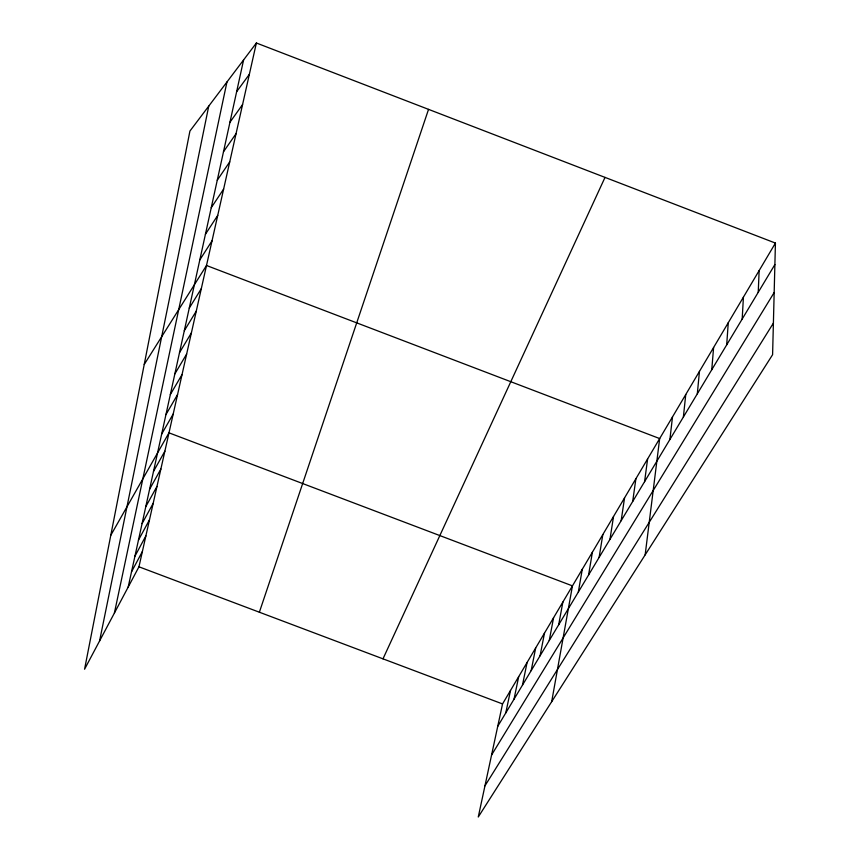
<?xml version="1.0" encoding="UTF-8"?>
<svg xmlns="http://www.w3.org/2000/svg" width="860" height="860" viewBox="0 0 860 860"><rect width="100%" height="100%" fill="white"/><g stroke="black" fill="none" stroke-linecap="round" stroke-linejoin="round"><path stroke-width="1.29" d="M775.43 243.079L772.592 354.707L478.267 817L502.541 703.932L775.43 243.079L256.377 43L189.92 131.064L84.57 669.22L138.954 566.804L256.377 43M758.23 292.314L759.143 270.588M742.18 319.06L743.427 297.13M726.7 344.849L728.259 322.737M711.758 369.746L713.606 347.483M697.32 393.794L699.449 371.402M683.378 417.035L685.753 394.525M669.897 439.503L672.499 416.906M645.161 554.861L659.674 438.568L206.497 265.493L144.233 364.446M644.581 481.675L647.612 458.95M632.691 501.477L635.905 478.708M621.167 520.687L624.543 497.897M609.976 539.327L613.524 516.516M599.119 557.42L602.817 534.597M588.573 574.996L592.4 552.174M578.328 592.067L582.284 569.255M551.679 701.695L572.448 585.875L168.979 432.838L110.79 535.285M558.678 624.79L562.881 602.032M549.26 640.485L553.571 617.759M540.091 655.761L544.498 633.067M531.168 670.617L535.673 647.988M99.577 640.969L208.744 106.124M522.482 685.097L527.072 662.512M514.022 699.201L518.688 676.669M505.777 712.94L510.517 690.472M114.391 613.062L226.954 81.99M128.172 587.09L243.595 59.942M259.365 612.223L428.538 109.37M382.99 658.846L605.021 177.397M131.516 571.836L142.373 551.539M134.945 556.183L145.877 535.887M138.46 540.112L149.479 519.827M142.072 523.622L153.177 503.337M145.781 506.68L156.971 486.416M149.597 489.275L160.863 469.044M153.51 471.387L164.873 451.188M161.68 434.063L173.215 413.983M165.948 414.595L177.558 394.579M170.334 394.546L182.03 374.616M174.849 373.906L186.642 354.073M497.736 726.334L774.882 264.568M179.514 352.632L191.382 332.917M184.309 330.713L196.274 311.116M491.576 755.015L774.172 292.518M189.264 308.095L201.304 288.659M484.965 785.814L773.398 323.113M199.799 259.935L212.022 240.854M205.422 234.275L217.73 215.398M211.237 207.722L223.621 189.093M217.257 180.234L229.727 161.874M223.482 151.768L236.038 133.708M229.942 122.27L242.574 104.555M236.64 91.687L249.346 74.336M138.954 566.804L502.541 703.932"/></g></svg>
